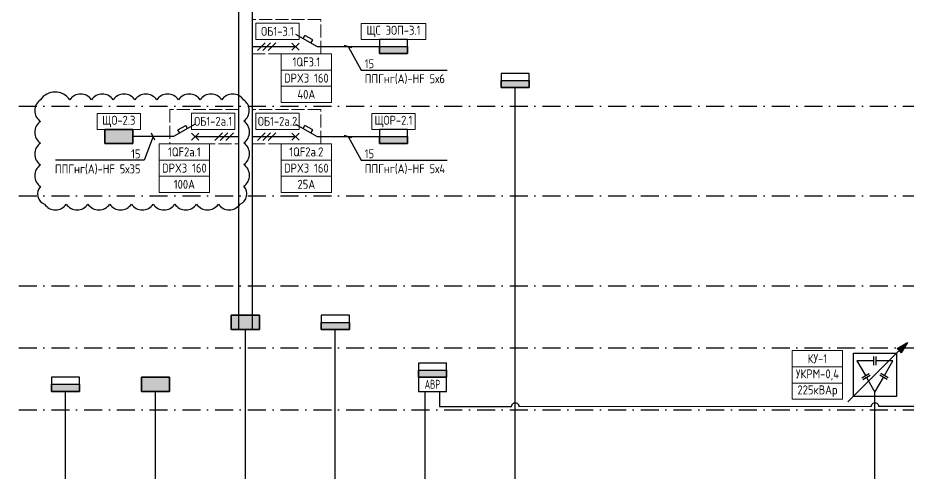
# Model space of a CAD drawing. Header units: millimetres. Extents: x -1221 to 2392, y 143 to 1021.
# Drawn here: x 768.2 to 1015.6, y 689.5 to 816 of the extents above; entities that cross this region are included whole.
import ezdxf
from ezdxf import colors
from ezdxf.entities.mleader import LeaderData, LeaderLine
from ezdxf.math import Vec2, Vec3

# ---------------------------------------------------------------- set-up
doc = ezdxf.new("R2010")
doc.units = ezdxf.units.MM
doc.header["$MEASUREMENT"] = 0
doc.linetypes.add('ACAD_ISO02W100', pattern=[15, 12, -3])
doc.linetypes.add('Штрихпунктирная 5 х 2 мм', pattern=[9, 5, -2, 0, -2])
doc.layers.get('Defpoints').update_dxf_attribs({"color": 6})
doc.layers.add('_LV_txt', color=7, linetype='Continuous', lineweight=15)
doc.layers.add('EL_Схема', color=7, linetype='Continuous', lineweight=15)
for name, color, linetype in [('ACM 0.05mm', 1, 'Continuous'), ('ACM Text', 7, 'Continuous'), ('EM_Щиты', 7, 'Continuous')]:
    doc.layers.add(name, color=color, linetype=linetype)
doc.styles.add('IKEA_TEXT_STYLE_1', font='simplex.shx', dxfattribs={"width": 0.65})
doc.styles.add('Надписи', font='isocpeur.ttf', dxfattribs={"width": 0.85})

# ---------------------------------------------------------------- blocks, each defined once
blk = doc.blocks.new('*U27')
at = {"linetype": 'Continuous'}
h = blk.add_hatch(color=256, dxfattribs=at)
h.dxf.hatch_style = 1
h.paths.add_polyline_path([(3.9, 0), (3.9, 3.9), (-3.9, 3.9), (-3.9, 0)])
for points in [[(-3.9, 0), (3.9, 0), (3.9, 3.9), (-3.9, 3.9)], [(-3.9, 3.9), (3.9, 3.9), (3.9, 0), (-3.9, 0)]]:
    blk.add_lwpolyline(points, close=True, dxfattribs=at)
blk = doc.blocks.new('*T115')
at = {"layer": 'Defpoints', "color": 8, "linetype": 'ByBlock', "lineweight": 0, "transparency": 16777216}
for p, q in [((0, 0), (14, 0)), ((0, 0), (0, -13.5)), ((14, 0), (14, -13.5)), ((0, -4.5), (14, -4.5)), ((0, -9), (14, -9)), ((0, -13.5), (14, -13.5))]:
    blk.add_line(p, q, dxfattribs=at)
at = {"layer": 'ACM Text', "transparency": 16777216, "char_height": 2.5, "width": 13, "attachment_point": 5, "style": 'Надписи'}
for s, insert in [('КУ-1', (7, -2.25)), ('УКРМ-0,4', (7, -6.75)), ('225кВAр', (7, -11.25))]:
    blk.add_mtext(s, dxfattribs=dict(at, insert=insert))
blk = doc.blocks.new('*U19')
at = {"linetype": 'Continuous'}
h = blk.add_hatch(color=256, dxfattribs=at)
h.dxf.hatch_style = 1
h.paths.add_polyline_path([(-3.9, 1.95), (-3.9, 0), (3.9, 0), (3.9, 1.95)])
for points in [[(-3.9, 0), (3.9, 0), (3.9, 3.9), (-3.9, 3.9)], [(-3.9, 1.95), (3.9, 1.95), (3.9, 0), (-3.9, 0)]]:
    blk.add_lwpolyline(points, close=True, dxfattribs=at)
blk = doc.blocks.new('*U28')
at = {"linetype": 'Continuous'}
h = blk.add_hatch(color=256, dxfattribs=at)
h.dxf.hatch_style = 1
h.paths.add_polyline_path([(-3.9, 3.9), (-3.9, 1.95), (3.9, 1.95), (3.9, 3.9)])
for points in [[(-3.9, 1.95), (3.9, 1.95), (3.9, 5.85), (-3.9, 5.85)], [(-3.9, 3.9), (3.9, 3.9), (3.9, 1.95), (-3.9, 1.95)], [(-3.9, -1.95), (3.9, -1.95), (3.9, 1.95), (-3.9, 1.95)]]:
    blk.add_lwpolyline(points, close=True, dxfattribs=at)
at = {"insert": (0, 0), "char_height": 2.5, "attachment_point": 5, "style": 'IKEA_TEXT_STYLE_1'}
blk.add_mtext_dynamic_manual_height_columns('АВР', width=7.8, gutter_width=1, heights=[0], dxfattribs=at)
blk = doc.blocks.new('*T222')
at = {"layer": 'Defpoints', "color": 8, "linetype": 'ByBlock', "lineweight": 0, "transparency": 16777216}
for p, q in [((0, 0), (12, 0)), ((0, 0), (0, -4.5)), ((12, 0), (12, -4.5)), ((0, -4.5), (12, -4.5))]:
    blk.add_line(p, q, dxfattribs=at)
at = {"layer": 'ACM Text', "transparency": 16777216, "insert": (6, -2.25), "char_height": 2.5, "width": 11, "attachment_point": 5, "style": 'Надписи'}
blk.add_mtext('ОБ1-2а.2', dxfattribs=at)
blk = doc.blocks.new('*T223')
at = {"layer": 'Defpoints', "color": 8, "linetype": 'ByBlock', "lineweight": 0, "transparency": 16777216}
for p, q in [((0, 0), (14, 0)), ((0, 0), (0, -13.5)), ((14, 0), (14, -13.5)), ((0, -4.5), (14, -4.5)), ((0, -9), (14, -9)), ((0, -13.5), (14, -13.5))]:
    blk.add_line(p, q, dxfattribs=at)
at = {"layer": 'ACM Text', "transparency": 16777216, "char_height": 2.5, "width": 13, "attachment_point": 5, "style": 'Надписи'}
for s, insert in [('1QF2а.2', (7, -2.25)), ('DPX3 160', (7, -6.75)), ('25A', (7, -11.25))]:
    blk.add_mtext(s, dxfattribs=dict(at, insert=insert))
blk = doc.blocks.new('*T224')
at = {"layer": 'Defpoints', "color": 8, "linetype": 'ByBlock', "lineweight": 0, "transparency": 16777216}
for p, q in [((0, 0), (12, 0)), ((0, 0), (0, -4.5)), ((12, 0), (12, -4.5)), ((0, -4.5), (12, -4.5))]:
    blk.add_line(p, q, dxfattribs=at)
at = {"layer": 'ACM Text', "transparency": 16777216, "insert": (6, -2.25), "char_height": 2.5, "width": 11, "attachment_point": 5, "style": 'Надписи'}
blk.add_mtext('ОБ1-3.1', dxfattribs=at)
blk = doc.blocks.new('*T225')
at = {"layer": 'Defpoints', "color": 8, "linetype": 'ByBlock', "lineweight": 0, "transparency": 16777216}
for p, q in [((0, 0), (14, 0)), ((0, 0), (0, -13.5)), ((14, 0), (14, -13.5)), ((0, -4.5), (14, -4.5)), ((0, -9), (14, -9)), ((0, -13.5), (14, -13.5))]:
    blk.add_line(p, q, dxfattribs=at)
at = {"layer": 'ACM Text', "transparency": 16777216, "char_height": 2.5, "width": 13, "attachment_point": 5, "style": 'Надписи'}
for s, insert in [('1QF3.1', (7, -2.25)), ('DPX3 160', (7, -6.75)), ('40A', (7, -11.25))]:
    blk.add_mtext(s, dxfattribs=dict(at, insert=insert))
blk = doc.blocks.new('*T228')
at = {"layer": 'Defpoints', "color": 8, "linetype": 'ByBlock', "lineweight": 0, "transparency": 16777216}
for p, q in [((0, 0), (12, 0)), ((0, 0), (0, -4.5)), ((12, 0), (12, -4.5)), ((0, -4.5), (12, -4.5))]:
    blk.add_line(p, q, dxfattribs=at)
at = {"layer": 'ACM Text', "transparency": 16777216, "insert": (6, -2.25), "char_height": 2.5, "width": 11, "attachment_point": 5, "style": 'Надписи'}
blk.add_mtext('ЩОР-2.1', dxfattribs=at)
blk = doc.blocks.new('*T229')
at = {"layer": 'Defpoints', "color": 8, "linetype": 'ByBlock', "lineweight": 0, "transparency": 16777216}
for p, q in [((0, 0), (18, 0)), ((0, 0), (0, -4.5)), ((18, 0), (18, -4.5)), ((0, -4.5), (18, -4.5))]:
    blk.add_line(p, q, dxfattribs=at)
at = {"layer": 'ACM Text', "transparency": 16777216, "insert": (9, -2.25), "char_height": 2.5, "width": 17, "attachment_point": 5, "style": 'Надписи'}
blk.add_mtext('ЩС ЭОП-3.1', dxfattribs=at)
blk = doc.blocks.new('_Oblique')
at = {"color": 0, "linetype": 'ByBlock', "lineweight": -2}
blk.add_line((-0.5, -0.5), (0.5, 0.5), dxfattribs=at)
blk = doc.blocks.new('*T231')
at = {"layer": 'Defpoints', "color": 8, "linetype": 'ByBlock', "lineweight": 0, "transparency": 16777216}
for p, q in [((0, 0), (14, 0)), ((0, 0), (0, -13.5)), ((14, 0), (14, -13.5)), ((0, -4.5), (14, -4.5)), ((0, -9), (14, -9)), ((0, -13.5), (14, -13.5))]:
    blk.add_line(p, q, dxfattribs=at)
at = {"layer": 'ACM Text', "transparency": 16777216, "char_height": 2.5, "width": 13, "attachment_point": 5, "style": 'Надписи'}
for s, insert in [('1QF2а.1', (7, -2.25)), ('DPX3 160', (7, -6.75)), ('100A', (7, -11.25))]:
    blk.add_mtext(s, dxfattribs=dict(at, insert=insert))
blk = doc.blocks.new('*T232')
at = {"layer": 'Defpoints', "color": 8, "linetype": 'ByBlock', "lineweight": 0, "transparency": 16777216}
for p, q in [((0, 0), (12, 0)), ((0, 0), (0, -4.5)), ((12, 0), (12, -4.5)), ((0, -4.5), (12, -4.5))]:
    blk.add_line(p, q, dxfattribs=at)
at = {"layer": 'ACM Text', "transparency": 16777216, "insert": (6, -2.25), "char_height": 2.5, "width": 11, "attachment_point": 5, "style": 'Надписи'}
blk.add_mtext('ОБ1-2а.1', dxfattribs=at)
blk = doc.blocks.new('*T233')
at = {"layer": 'Defpoints', "color": 8, "linetype": 'ByBlock', "lineweight": 0, "transparency": 16777216}
for p, q in [((0, 0), (12, 0)), ((0, 0), (0, -4.5)), ((12, 0), (12, -4.5)), ((0, -4.5), (12, -4.5))]:
    blk.add_line(p, q, dxfattribs=at)
at = {"layer": 'ACM Text', "transparency": 16777216, "insert": (6, -2.25), "char_height": 2.5, "width": 11, "attachment_point": 5, "style": 'Надписи'}
blk.add_mtext('ЩО-2.3', dxfattribs=at)

msp = doc.modelspace()

# ---------------------------------------------------------------- hatches: boundary and pattern name
at = {"layer": 'ACM Text'}
h = msp.add_hatch(color=256, dxfattribs=at)
h.dxf.hatch_style = 1
h.paths.add_polyline_path([(1012.59, 724.06), (1015.41, 725.75), (1013.72, 722.93)])

# ---------------------------------------------------------------- linework, layer by layer
for p, q in [((845.36, 811.44), (851.37, 807.96)), ((847.47, 810.21), (847.97, 811.08)), ((850.14, 809.83), (847.97, 811.08)), ((849.64, 808.96), (850.14, 809.83)), ((833.36, 807.96), (845.34, 807.96)), ((844.34, 806.96), (846.34, 808.96)), ((844.34, 808.96), (846.34, 806.96)), ((817.46, 786.44), (811.44, 782.96)), ((812.68, 784.83), (814.84, 786.08)), ((813.18, 783.96), (812.68, 784.83)), ((815.34, 785.21), (814.84, 786.08)), ((845.36, 786.44), (851.37, 782.96)), ((847.47, 785.21), (847.97, 786.08)), ((850.14, 784.83), (847.97, 786.08)), ((849.64, 783.96), (850.14, 784.83)), ((818.47, 781.96), (816.47, 783.96)), ((818.47, 783.96), (816.47, 781.96)), ((817.47, 782.96), (829.46, 782.96)), ((833.36, 782.96), (845.34, 782.96)), ((844.34, 781.96), (846.34, 783.96)), ((844.34, 783.96), (846.34, 781.96))]:
    msp.add_line(p, q)
for points in [[(836.87, 809.02), (834.75, 806.9)], [(838.37, 809.02), (836.25, 806.9)], [(839.87, 809.02), (837.75, 806.9)], [(906.41, 564.33), (906.41, 796.63)], [(825.07, 784.02), (822.94, 781.9)], [(826.57, 784.02), (824.44, 781.9)], [(828.07, 784.02), (825.94, 781.9)], [(836.87, 784.02), (834.75, 781.9)], [(838.37, 784.02), (836.25, 781.9)], [(839.87, 784.02), (837.75, 781.9)], [(831.41, 554.89), (831.41, 729.41)], [(856.41, 554.89), (856.41, 729.41)], [(781.41, 554.89), (781.41, 712.19)], [(806.41, 564.33), (806.41, 712.19)], [(881.41, 564.33), (881.41, 712.19)]]:
    msp.add_lwpolyline(points)
msp.add_lwpolyline([(885.41, 712.19), (885.41, 712.19), (885.41, 708.01), (905.41, 708.02, -1.015144), (907.41, 708.02), (1005.41, 708.03, -1.000124), (1007.41, 708.03), (1080.78, 708.05, -0.985489)], format="xyb")
at = {"layer": 'ACM 0.05mm', "color": 7, "linetype": 'Штрихпунктирная 5 х 2 мм'}
for points in [[(586.41, 791.46), (2391.94, 791.46)], [(586.41, 766.46), (2391.94, 766.46)], [(586.41, 741.46), (2391.94, 741.46)], [(586.41, 724.24), (2391.94, 724.24)], [(586.41, 707.02), (2391.94, 707.02)]]:
    msp.add_lwpolyline(points, dxfattribs=at)
at = {"layer": 'ACM Text'}
for points in [[(851.37, 807.96), (868.68, 807.96)], [(811.44, 782.96), (800.14, 782.96)], [(851.37, 782.96), (868.68, 782.96)], [(1012.59, 724.06), (1015.41, 725.75), (1013.72, 722.93), (1012.59, 724.06)], [(998.91, 709.25), (1013.16, 723.5)], [(1000.41, 710.75), (1000.41, 722.75), (1012.41, 722.75), (1012.41, 710.75), (1000.41, 710.75)], [(1001.41, 720.63), (1003.76, 716.56)], [(1006.11, 720.63), (1001.41, 720.63)], [(1006.11, 719.43), (1006.11, 721.83)], [(1006.71, 719.43), (1006.71, 721.83)], [(1009.06, 716.56), (1011.41, 720.63), (1006.71, 720.63)], [(1002.72, 715.96), (1004.8, 717.16)], [(1003.02, 715.44), (1005.1, 716.64)], [(1004.06, 716.04), (1006.41, 711.97), (1008.76, 716.04)], [(1009.8, 715.44), (1007.72, 716.64)], [(1010.1, 715.96), (1008.02, 717.16)], [(1006.41, 554.89), (1006.41, 711.97)]]:
    msp.add_lwpolyline(points, dxfattribs=at)
at = {"layer": 'EL_Схема', "linetype": 'ACAD_ISO02W100', "ltscale": 0.3}
for points in [[(833.36, 805.96), (852.36, 805.96), (852.36, 815.46), (833.36, 815.46)], [(829.46, 790.46), (810.46, 790.46), (810.46, 780.96), (829.46, 780.96)], [(833.36, 780.96), (852.36, 780.96), (852.36, 790.46), (833.36, 790.46)]]:
    msp.add_lwpolyline(points, dxfattribs=at)
at = {"layer": 'EM_Щиты'}
msp.add_lwpolyline([(833.36, 945.69), (833.36, 1004.28), (829.46, 1004.28), (829.46, 729.41), (833.36, 729.41), (833.36, 941.79)], dxfattribs=at)

# ---------------------------------------------------------------- block references
for name, p in [('*T224', (834.35, 814.46)), ('*T229', (863.58, 814.41)), ('*T225', (841.36, 805.96)), ('*T233', (790.24, 789.41)), ('*T232', (816.46, 789.46)), ('*T222', (834.35, 789.46)), ('*T228', (866.58, 789.41)), ('*T231', (807.46, 780.96)), ('*T223', (841.36, 780.96)), ('*T115', (983.41, 723.5))]:
    msp.add_blockref(name, p)
for name, p in [('*U19', (872.58, 806.01)), ('*U19', (906.41, 796.63)), ('*U27', (796.24, 781.01)), ('*U19', (872.58, 781.01)), ('*U27', (831.41, 729.41)), ('*U19', (856.41, 729.41)), ('*U28', (883.41, 714.14)), ('*U19', (781.41, 712.19)), ('*U27', (806.41, 712.19))]:
    msp.add_blockref(name, p, dxfattribs=at)

# ---------------------------------------------------------------- next in the draw order: leaders
at = {"layer": '_LV_txt'}
ml = msp.add_multileader_mtext('Standard', dxfattribs=at)
ml.set_content('15\\PППГнг(А)-HF 5х6', color=256, style='Надписи')
ml.set_leader_properties(color=256)
ml.set_arrow_properties(name='OBLIQUE')
ml.build(insert=Vec2(0, 0))
ml.multileader.update_dxf_attribs({"has_dogleg": 0, "text_left_attachment_type": 6, "text_right_attachment_type": 6, "dogleg_length": 1, "arrow_head_size": 1.5})
ctx = ml.context
ctx.base_point, ctx.char_height, ctx.arrow_head_size, ctx.landing_gap_size, ctx.plane_origin = Vec3(863.57, 801.46), 2.5, 1.5, 1, Vec3(847.71, 795.33)
ctx.left_attachment, ctx.right_attachment = 6, 6
notes = []
notes.append((ctx, [(0, (1, 1, 0), (863.56, 801.46), (1, 0), 0.01, [(2, [(860.02, 807.96)], 0, [])])]))
ctx.mtext.insert, ctx.mtext.width, ctx.mtext.defined_height, ctx.mtext.flow_direction = Vec3(864.57, 804.46), 23.4342, 9.84, 5
ctx.mtext.has_bg_fill, ctx.mtext.bg_color, ctx.mtext.bg_scale_factor, ctx.mtext.bg_transparency, ctx.mtext.use_window_bg_color = 1, -1027028792, 1.5, 0, 1
ml = msp.add_multileader_mtext('Standard', dxfattribs=at)
ml.set_content('15\\PППГнг(А)-HF 5х35', color=256, style='Надписи')
ml.set_leader_properties(color=256)
ml.set_arrow_properties(name='OBLIQUE')
ml.build(insert=Vec2(0, 0))
ml.multileader.update_dxf_attribs({"has_dogleg": 0, "text_left_attachment_type": 6, "text_right_attachment_type": 6, "dogleg_length": 1, "arrow_head_size": 1.5})
ctx = ml.context
ctx.base_point, ctx.char_height, ctx.arrow_head_size, ctx.landing_gap_size, ctx.plane_origin = Vec3(778.32, 776.41), 2.5, 1.5, 1, Vec3(793.47, 770.33)
ctx.left_attachment, ctx.right_attachment, ctx.text_align_type = 6, 6, 2
notes.append((ctx, [(1, (1, 1, 0), (803.28, 776.41), (-1, 0), 0.01, [(2, [(805.79, 782.96)], 0, [])])]))
ctx.mtext.insert, ctx.mtext.width, ctx.mtext.defined_height, ctx.mtext.alignment, ctx.mtext.flow_direction = Vec3(802.27, 779.41), 23.4342, 9.84, 3, 5
ctx.mtext.has_bg_fill, ctx.mtext.bg_color, ctx.mtext.bg_scale_factor, ctx.mtext.bg_transparency, ctx.mtext.use_window_bg_color = 1, -1027028792, 1.5, 0, 1
ml = msp.add_multileader_mtext('Standard', dxfattribs=at)
ml.set_content('15\\PППГнг(А)-HF 5х4', color=256, style='Надписи')
ml.set_leader_properties(color=256)
ml.set_arrow_properties(name='OBLIQUE')
ml.build(insert=Vec2(0, 0))
ml.multileader.update_dxf_attribs({"has_dogleg": 0, "text_left_attachment_type": 6, "text_right_attachment_type": 6, "dogleg_length": 1, "arrow_head_size": 1.5})
ctx = ml.context
ctx.base_point, ctx.char_height, ctx.arrow_head_size, ctx.landing_gap_size, ctx.plane_origin = Vec3(863.57, 776.46), 2.5, 1.5, 1, Vec3(847.71, 770.33)
ctx.left_attachment, ctx.right_attachment = 6, 6
notes.append((ctx, [(0, (1, 1, 0), (863.56, 776.46), (1, 0), 0.01, [(2, [(860.02, 782.96)], 0, [])])]))
ctx.mtext.insert, ctx.mtext.width, ctx.mtext.defined_height, ctx.mtext.flow_direction = Vec3(864.57, 779.46), 23.4342, 9.84, 5
ctx.mtext.has_bg_fill, ctx.mtext.bg_color, ctx.mtext.bg_scale_factor, ctx.mtext.bg_transparency, ctx.mtext.use_window_bg_color = 1, -1027028792, 1.5, 0, 1
for ctx, leaders in notes:
    for number, flags, end, landing, length, lines in leaders:
        leader = LeaderData()
        leader.index, (leader.has_last_leader_line, leader.has_dogleg_vector, leader.attachment_direction) = number, flags
        leader.last_leader_point, leader.dogleg_vector, leader.dogleg_length = Vec3(end), Vec3(landing), length
        for number, points, colour, breaks in lines:
            line = LeaderLine()
            line.index, line.vertices, line.color, line.breaks = number, Vec3.list(points), colors.encode_raw_color(colour), breaks
            leader.lines.append(line)
        ctx.leaders.append(leader)

# ---------------------------------------------------------------- next in the draw order: linework, layer by layer
at = {"layer": 'ACM Text'}
msp.add_lwpolyline([(774.45, 793.21, 0.520567), (774.45, 787.18, 0.520567), (774.45, 781.14, 0.520567), (774.45, 775.1, 0.520567), (774.45, 769.06, 0.520567), (775.59, 764.17, 0.520567), (781.63, 764.17, 0.520567), (787.67, 764.17, 0.520567), (793.71, 764.17, 0.520567), (799.75, 764.17, 0.520567), (805.78, 764.17, 0.520567), (811.82, 764.17, 0.520567), (817.86, 764.17, 0.520567), (823.9, 764.17, 0.520567), (829.93, 764.17, 0.520567), (830.99, 769.15, 0.520567), (830.99, 775.19, 0.520567), (830.99, 781.22, 0.520567), (830.99, 787.26, 0.520567), (830.91, 793.21, 0.520567), (824.87, 793.21, 0.520567), (818.84, 793.21, 0.520567), (812.8, 793.21, 0.520567), (806.76, 793.21, 0.520567), (800.72, 793.21, 0.520567), (794.68, 793.21, 0.520567), (788.65, 793.21, 0.520567), (782.61, 793.21, 0.520567)], format="xyb", close=True, dxfattribs=at)

doc.saveas('drawing.dxf')
